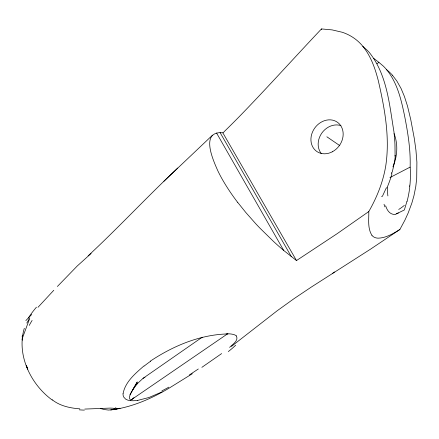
<?xml version="1.0" encoding="UTF-8"?>
<svg xmlns="http://www.w3.org/2000/svg" width="439" height="439" viewBox="0 0 439 439"><rect width="100%" height="100%" fill="white"/><g stroke="black" fill="none" stroke-linecap="round" stroke-linejoin="round"><path stroke-width="0.66" d="M24.31 328.273C16.281 354.701 30.653 384.449 52.323 400.088M237.559 202.258A66.388 18.312 51.4 0 1 217.771 170.683C213.744 161.415 200.705 133.56 219.873 132.649C221.47 132.534 223.314 133.544 224.219 131.596C229.86 126.114 235.436 120.56 240.923 114.93C268.251 86.708 294.509 57.487 321.48 28.925L332.158 29.901L342.206 32.25A66.519 54.271 -53.1 0 1 361.89 45.179C370.554 55.204 375.049 68.001 378.292 80.655C384.619 108.213 389.958 136.732 385.881 165.015A101.65 85.72 -59 0 1 383.9 174.854C380.695 187.744 375.383 200.041 368.793 211.549C368.963 219.423 367.427 228.329 371.932 235.304M100.366 408.468L104.219 409.543L108.499 410.064L112.56 409.697L114.294 408.714L113.202 408.221L110.26 408.089L84.771 409.071M409.812 185.176L409.653 186.701M123.112 393.47C125.313 381.743 135.421 373.446 143.915 365.961M406.931 201.391L404.363 209.957L397.026 213.568M391.753 172.379L391.341 173.811M21.994 339.298L29.298 319.471M386.298 187.87L382.435 196.238L381.59 196.688M26.795 323.033L29.792 318.006M129.96 394.743L137.27 381.957L132.83 389.629C131.502 392.466 127.639 397.328 130.421 400.094A2.974 1.531 -54.4 0 0 130.91 400.044L227.611 333.805M231.369 346.448L277.196 310.752L294.168 298.564L311.465 286.969L370.538 249.154L399.88 229.493L404.912 220.137L408.199 212.915L411.859 203.07L413.988 195.569L415.793 186.476L416.704 178.349L416.902 162.156L415.936 150.204L414.312 138.537L410.767 119.655L407.469 105.98L404.401 96.41L401.054 88.458L396.823 80.979L392.444 75.239M132.83 389.629L133.84 388.103M38.012 307.289L53.794 290.267M137.341 383.659L143.048 378.33L202.225 337.196M133.983 397.613L131.826 399.6M57.388 286.48L77.248 266.001L91.109 253.484M334.419 271.95L332.323 273.59M163.895 181.263L212.525 135.146M177.762 168.022C147.241 196.639 118.777 227.364 88.113 255.833M229.608 347.386C232.39 344.456 239.178 340.505 236.259 335.895M201.896 337.404L201.699 337.887M389.936 177.576L410.13 167.116C410.712 149.902 407.902 132.819 404.604 115.984C401.169 99.351 397.119 81.835 385.738 68.649A65.213 54.749 -48.9 0 0 383.214 66.015L378.89 62.349L377.019 63.759M221.635 353.587L201.869 367.35M368.793 211.549L337.207 233.641L296.49 260.557L283.748 250.488A130.07 33.507 51.1 0 1 273.552 241.477L259.921 228.132A97.068 25.868 51.3 0 1 255.668 223.638L245.736 212.405L237.587 202.247M114.283 408.824L115.88 407.694M143.048 378.33L144.996 377.337M150.385 361.105C173.372 345.795 200.371 334.452 228.313 333.92M192.326 373.726L169.443 387.944C152.064 398.354 133.176 406.706 113.01 409.68M399.88 229.493C393.256 233.586 386.111 237.971 378.1 238.163A43.483 17.686 -52.9 0 1 371.91 235.331M394.458 155.999L395.1 155.653L394.952 144.321A186.438 150.368 -67.5 0 0 393.92 131.607C389.388 104.603 387.143 74.86 369.462 52.658A67.787 55.49 -55.6 0 0 366.878 49.953L363.322 46.874M396.181 214.012L396.691 213.744M162.205 391.802L149.013 397.493L137.72 400.395M398.431 212.981L396.093 213.628M227.512 333.843L226.129 334.019M110.705 409.999L120.061 408.243L113.07 409.554M79.838 408.846C70.119 408.111 59.978 405.998 52.219 399.764M326.857 136.781L339.813 145.638M373.688 58.343L378.89 62.349M362.751 46.441L363.037 46.655M222.88 132.896L296.49 260.557M220.109 132.649L291.403 256.711M216.548 132.99L283.748 250.488M384.937 206.928L384.021 204.245M27.772 369.243L26.263 365.286L27.152 367.641M321.557 29.627L321.485 28.969M22.362 340.027L22.318 335.401L22.394 339.962M321.304 153.562A17.598 14.964 -53.7 0 1 321.776 133.132A17.598 14.964 -53.7 0 1 340.944 125.614M387.884 195.915A75.107 20.99 -80 0 1 387.269 187.711M395.852 214.424A49.437 19.453 -68.9 0 1 385.667 205.765M404.346 205.364A76.732 33.847 -73.8 0 1 398.7 209.447M409.823 186.718A102.408 98.55 -77.2 0 1 407.074 201.43M410.191 167.111A115.27 109.69 -80 0 1 409.938 185.187M394.101 163.763A46.616 40.426 -49.1 0 1 392.894 166.908M395.534 158.907A46.315 40.207 -49 0 1 394.123 163.769M394.079 133.621A46.529 40.372 -49.1 0 1 395.55 158.907M395.369 155.582A116.961 80.897 -50.4 0 1 392.12 172.351M391.989 173.784A104.081 71.958 -50.2 0 1 386.94 187.958M22.422 337.876A40.256 8.785 -53.1 0 1 22.169 336.29M29.243 325.409A59.364 16.891 -45.3 0 1 32.107 320.443M28.255 318.105A95.389 48.016 -28.5 0 1 36.453 307.157M31.751 314.45A96.794 1.108 -46.7 0 1 25.835 320.602M386.336 69.494A61.383 51.67 -51 0 1 392.461 75.217M84.376 410.103A66.421 38.851 -10.2 0 1 79.327 409.839M137.769 400.341A34.198 12.495 -27.3 0 1 127.579 400.055L125.68 399.161L123.803 397.163A40.728 15.195 -29.4 0 1 123.041 393.503M144.19 366.055A105.519 56.878 -14.6 0 1 150.648 361.226M228.565 333.794A30.928 7.918 -13.9 0 1 236.319 335.879M235.683 345.202A84.557 15.815 -25.7 0 1 228.307 351.584M198.318 368.99A118.157 7.309 -32.2 0 1 189.363 374.955M168.812 387.171A62.168 20.002 -28.2 0 1 161.925 390.853M133.961 388.142A37.117 26.022 -37.4 0 1 137.456 383.724M332.296 151.801A17.895 15.124 -54.1 0 0 337.618 122.382A17.895 15.124 -54.1 0 0 311.213 136.266A17.895 15.124 -54.1 0 0 332.296 151.801"/></g></svg>
